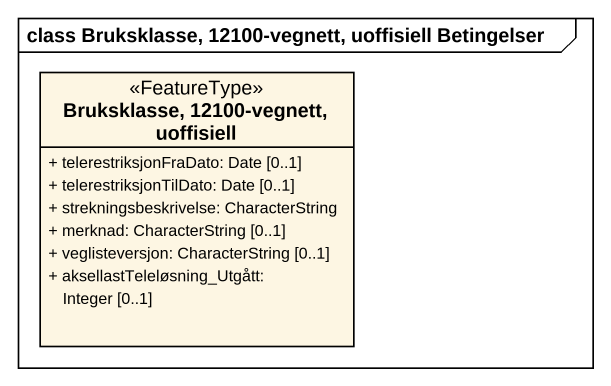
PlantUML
@startuml
mainframe class Bruksklasse, 12100-vegnett, uoffisiell Betingelser
hide circle
hide empty members
skinparam classAttributeIconSize 0
class "Bruksklasse, 12100-vegnett, uoffisiell" as Bruksklasse_12100_vegnett <<FeatureType>> {
  + telerestriksjonFraDato: Date [0..1]
  + telerestriksjonTilDato: Date [0..1]
  + strekningsbeskrivelse: CharacterString
  + merknad: CharacterString [0..1]
  + veglisteversjon: CharacterString [0..1]
  + aksellastTeleløsning_Utgått: Integer [0..1]
}
@enduml
